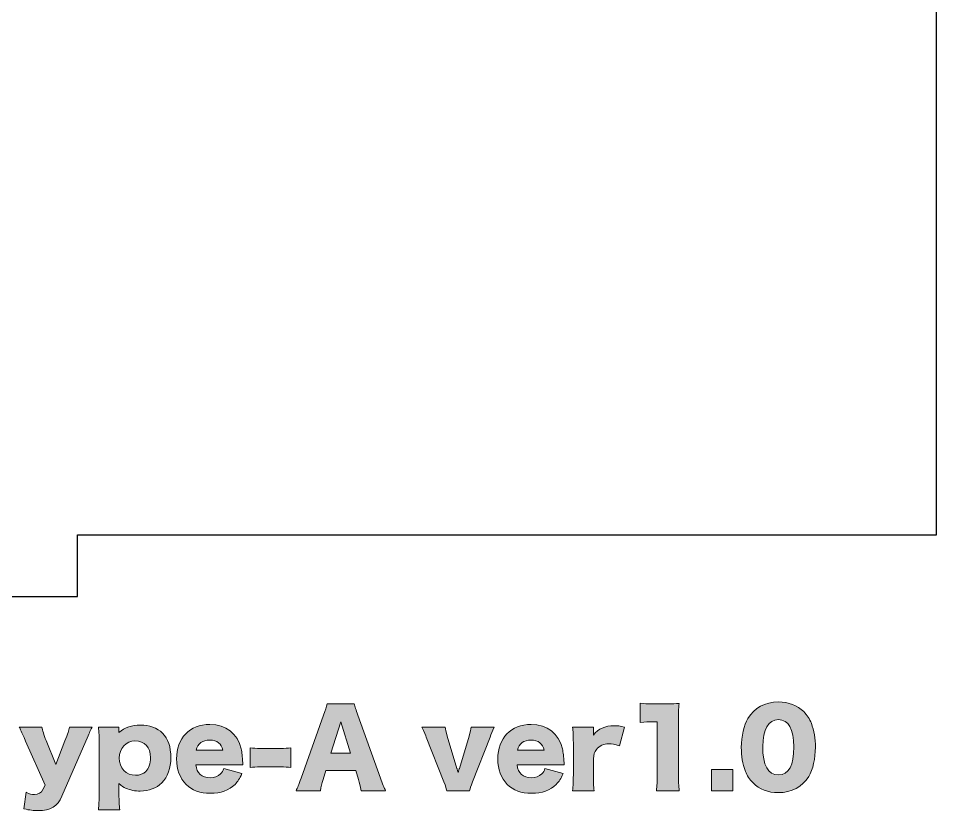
# Model space of a CAD drawing. Header units: millimetres. Extents: x 0 to 430, y 0 to 299.
# Drawn here: x 392.52 to 429.66, y 1.02 to 33.09 of the extents above; entities that cross this region are included whole.
import ezdxf

# ---------------------------------------------------------------- set-up
doc = ezdxf.new("R2010")
doc.units = ezdxf.units.MM
doc.header["$MEASUREMENT"] = 0
doc.layers.get('0').update_dxf_attribs({"lineweight": 0})

# ---------------------------------------------------------------- blocks, each defined once
blk = doc.blocks.new('Block_5')
at = {"true_color": 0x000000, "transparency": 33554687}
h = blk.add_hatch(color=18, dxfattribs=at)
h.dxf.hatch_style = 2
edge = h.paths.add_edge_path()
edge.add_spline(control_points=[(405.557, 4.619), (405.557, 4.619), (405.164, 3.35), (405.164, 3.35), (405.164, 3.35), (405.959, 3.35), (405.959, 3.35), (405.959, 3.35), (405.557, 4.619), (405.557, 4.619)], knot_values=[0, 0, 0, 0, 1, 1, 1, 2, 2, 2, 3, 3, 3, 3], degree=3, periodic=0)
edge = h.paths.add_edge_path()
edge.add_spline(control_points=[(406.382, 1.822), (406.348, 2.025), (406.323, 2.135), (406.281, 2.279), (406.281, 2.279), (406.167, 2.639), (406.167, 2.639), (406.167, 2.639), (404.96, 2.639), (404.96, 2.639), (404.96, 2.639), (404.846, 2.279), (404.846, 2.279), (404.791, 2.11), (404.762, 1.979), (404.741, 1.822), (404.741, 1.822), (403.751, 1.822), (403.751, 1.822), (403.814, 1.949), (403.852, 2.051), (403.953, 2.339), (403.953, 2.339), (404.867, 4.885), (404.867, 4.885), (404.944, 5.093), (404.982, 5.22), (405.003, 5.342), (405.003, 5.342), (406.107, 5.342), (406.107, 5.342), (406.137, 5.22), (406.167, 5.11), (406.251, 4.885), (406.251, 4.885), (407.169, 2.339), (407.169, 2.339), (407.25, 2.114), (407.317, 1.941), (407.372, 1.822), (407.372, 1.822), (406.382, 1.822), (406.382, 1.822)], knot_values=[0, 0, 0, 0, 1, 1, 1, 2, 2, 2, 3, 3, 3, 4, 4, 4, 5, 5, 5, 6, 6, 6, 7, 7, 7, 8, 8, 8, 9, 9, 9, 10, 10, 10, 11, 11, 11, 12, 12, 12, 13, 13, 13, 14, 14, 14, 14], degree=3, periodic=0)
h = blk.add_hatch(color=18, dxfattribs=at)
h.dxf.hatch_style = 2
edge = h.paths.add_edge_path()
edge.add_spline(control_points=[(417.678, 5.372), (417.83, 5.347), (417.94, 5.342), (418.185, 5.342), (418.185, 5.342), (418.723, 5.342), (418.723, 5.342), (419.023, 5.342), (419.078, 5.342), (419.248, 5.359), (419.226, 5.135), (419.218, 4.957), (419.218, 4.678), (419.218, 4.678), (419.218, 2.461), (419.218, 2.461), (419.218, 2.207), (419.226, 2.03), (419.252, 1.822), (419.252, 1.822), (418.329, 1.822), (418.329, 1.822), (418.355, 2.017), (418.363, 2.216), (418.363, 2.461), (418.363, 2.461), (418.363, 4.619), (418.363, 4.619), (418.363, 4.619), (418.194, 4.619), (418.194, 4.619), (418.029, 4.619), (417.864, 4.611), (417.678, 4.589), (417.678, 4.589), (417.678, 5.372), (417.678, 5.372)], knot_values=[0, 0, 0, 0, 1, 1, 1, 2, 2, 2, 3, 3, 3, 4, 4, 4, 5, 5, 5, 6, 6, 6, 7, 7, 7, 8, 8, 8, 9, 9, 9, 10, 10, 10, 11, 11, 11, 12, 12, 12, 12], degree=3, periodic=0)
h = blk.add_hatch(color=18, dxfattribs=at)
h.dxf.hatch_style = 2
edge = h.paths.add_edge_path()
edge.add_spline(control_points=[(422.63, 3.612), (422.63, 2.855), (422.846, 2.465), (423.265, 2.465), (423.679, 2.465), (423.891, 2.846), (423.891, 3.599), (423.891, 4.323), (423.671, 4.704), (423.261, 4.704), (422.863, 4.704), (422.63, 4.302), (422.63, 3.612)], knot_values=[0, 0, 0, 0, 1, 1, 1, 2, 2, 2, 3, 3, 3, 4, 4, 4, 4], degree=3, periodic=0)
edge = h.paths.add_edge_path()
edge.add_spline(control_points=[(422.237, 2.139), (422.097, 2.279), (421.991, 2.44), (421.928, 2.609), (421.818, 2.91), (421.763, 3.235), (421.763, 3.578), (421.763, 4.022), (421.869, 4.483), (422.03, 4.75), (422.288, 5.182), (422.727, 5.418), (423.261, 5.418), (423.671, 5.418), (424.031, 5.279), (424.289, 5.025), (424.428, 4.885), (424.534, 4.725), (424.597, 4.555), (424.708, 4.255), (424.762, 3.929), (424.762, 3.582), (424.762, 3.138), (424.657, 2.673), (424.496, 2.406), (424.242, 1.983), (423.798, 1.746), (423.261, 1.746), (422.846, 1.746), (422.495, 1.881), (422.237, 2.139)], knot_values=[0, 0, 0, 0, 1, 1, 1, 2, 2, 2, 3, 3, 3, 4, 4, 4, 5, 5, 5, 6, 6, 6, 7, 7, 7, 8, 8, 8, 9, 9, 9, 10, 10, 10, 10], degree=3, periodic=0)
h = blk.add_hatch(color=18, dxfattribs=at)
h.dxf.hatch_style = 2
edge = h.paths.add_edge_path()
edge.add_spline(control_points=[(397.675, 2.609), (397.793, 2.723), (397.861, 2.918), (397.861, 3.159), (397.861, 3.591), (397.632, 3.84), (397.234, 3.84), (396.883, 3.84), (396.596, 3.532), (396.596, 3.146), (396.596, 2.749), (396.879, 2.448), (397.26, 2.448), (397.421, 2.448), (397.565, 2.504), (397.675, 2.609)], knot_values=[0, 0, 0, 0, 1, 1, 1, 2, 2, 2, 3, 3, 3, 4, 4, 4, 5, 5, 5, 5], degree=3, periodic=0)
edge = h.paths.add_edge_path()
edge.add_spline(control_points=[(395.754, 1.056), (395.775, 1.238), (395.788, 1.45), (395.788, 1.674), (395.788, 1.674), (395.788, 3.739), (395.788, 3.739), (395.788, 4.014), (395.779, 4.188), (395.754, 4.403), (395.754, 4.403), (396.587, 4.403), (396.587, 4.403), (396.587, 4.403), (396.587, 4.259), (396.587, 4.259), (396.587, 4.234), (396.583, 4.2), (396.583, 4.179), (396.837, 4.39), (397.099, 4.479), (397.45, 4.479), (397.823, 4.479), (398.127, 4.369), (398.347, 4.153), (398.572, 3.929), (398.686, 3.595), (398.686, 3.168), (398.686, 2.736), (398.559, 2.385), (398.318, 2.144), (398.102, 1.928), (397.793, 1.809), (397.446, 1.809), (397.247, 1.809), (397.032, 1.852), (396.875, 1.92), (396.765, 1.966), (396.702, 2.013), (396.583, 2.114), (396.583, 2.076), (396.583, 2.021), (396.587, 1.962), (396.587, 1.962), (396.587, 1.67), (396.587, 1.67), (396.587, 1.433), (396.596, 1.238), (396.621, 1.056), (396.621, 1.056), (395.754, 1.056), (395.754, 1.056)], knot_values=[0, 0, 0, 0, 1, 1, 1, 2, 2, 2, 3, 3, 3, 4, 4, 4, 5, 5, 5, 6, 6, 6, 7, 7, 7, 8, 8, 8, 9, 9, 9, 10, 10, 10, 11, 11, 11, 12, 12, 12, 13, 13, 13, 14, 14, 14, 15, 15, 15, 16, 16, 16, 17, 17, 17, 17], degree=3, periodic=0)
h = blk.add_hatch(color=18, dxfattribs=at)
h.dxf.hatch_style = 2
edge = h.paths.add_edge_path()
edge.add_spline(control_points=[(400.794, 3.46), (400.735, 3.73), (400.553, 3.874), (400.261, 3.874), (399.961, 3.874), (399.779, 3.739), (399.707, 3.46), (399.707, 3.46), (400.794, 3.46), (400.794, 3.46)], knot_values=[0, 0, 0, 0, 1, 1, 1, 2, 2, 2, 3, 3, 3, 3], degree=3, periodic=0)
edge = h.paths.add_edge_path()
edge.add_spline(control_points=[(399.694, 2.876), (399.737, 2.533), (399.935, 2.351), (400.27, 2.351), (400.439, 2.351), (400.587, 2.406), (400.697, 2.508), (400.761, 2.567), (400.79, 2.613), (400.824, 2.723), (400.824, 2.723), (401.56, 2.516), (401.56, 2.516), (401.463, 2.296), (401.4, 2.199), (401.281, 2.08), (401.04, 1.843), (400.701, 1.721), (400.282, 1.721), (399.868, 1.721), (399.542, 1.839), (399.301, 2.08), (399.051, 2.334), (398.916, 2.694), (398.916, 3.113), (398.916, 3.95), (399.453, 4.505), (400.261, 4.505), (400.921, 4.505), (401.383, 4.145), (401.53, 3.515), (401.565, 3.379), (401.581, 3.202), (401.594, 2.96), (401.594, 2.943), (401.594, 2.918), (401.598, 2.876), (401.598, 2.876), (399.694, 2.876), (399.694, 2.876)], knot_values=[0, 0, 0, 0, 1, 1, 1, 2, 2, 2, 3, 3, 3, 4, 4, 4, 5, 5, 5, 6, 6, 6, 7, 7, 7, 8, 8, 8, 9, 9, 9, 10, 10, 10, 11, 11, 11, 12, 12, 12, 13, 13, 13, 13], degree=3, periodic=0)
h = blk.add_hatch(color=18, dxfattribs=at)
h.dxf.hatch_style = 2
edge = h.paths.add_edge_path()
edge.add_spline(control_points=[(413.791, 3.46), (413.732, 3.73), (413.549, 3.874), (413.258, 3.874), (412.957, 3.874), (412.775, 3.739), (412.703, 3.46), (412.703, 3.46), (413.791, 3.46), (413.791, 3.46)], knot_values=[0, 0, 0, 0, 1, 1, 1, 2, 2, 2, 3, 3, 3, 3], degree=3, periodic=0)
edge = h.paths.add_edge_path()
edge.add_spline(control_points=[(412.691, 2.876), (412.733, 2.533), (412.932, 2.351), (413.266, 2.351), (413.435, 2.351), (413.584, 2.406), (413.693, 2.508), (413.757, 2.567), (413.786, 2.613), (413.82, 2.723), (413.82, 2.723), (414.556, 2.516), (414.556, 2.516), (414.459, 2.296), (414.396, 2.199), (414.277, 2.08), (414.036, 1.843), (413.698, 1.721), (413.279, 1.721), (412.864, 1.721), (412.538, 1.839), (412.297, 2.08), (412.048, 2.334), (411.912, 2.694), (411.912, 3.113), (411.912, 3.95), (412.449, 4.505), (413.258, 4.505), (413.918, 4.505), (414.379, 4.145), (414.527, 3.515), (414.561, 3.379), (414.578, 3.202), (414.591, 2.96), (414.591, 2.943), (414.591, 2.918), (414.595, 2.876), (414.595, 2.876), (412.691, 2.876), (412.691, 2.876)], knot_values=[0, 0, 0, 0, 1, 1, 1, 2, 2, 2, 3, 3, 3, 4, 4, 4, 5, 5, 5, 6, 6, 6, 7, 7, 7, 8, 8, 8, 9, 9, 9, 10, 10, 10, 11, 11, 11, 12, 12, 12, 13, 13, 13, 13], degree=3, periodic=0)
h = blk.add_hatch(color=18, dxfattribs=at)
h.dxf.hatch_style = 2
edge = h.paths.add_edge_path()
edge.add_spline(control_points=[(392.807, 3.836), (392.625, 4.259), (392.608, 4.297), (392.553, 4.403), (392.553, 4.403), (393.471, 4.403), (393.471, 4.403), (393.492, 4.268), (393.548, 4.086), (393.636, 3.857), (393.636, 3.857), (394.026, 2.88), (394.026, 2.88), (394.026, 2.88), (394.402, 3.84), (394.402, 3.84), (394.521, 4.132), (394.559, 4.255), (394.584, 4.403), (394.584, 4.403), (395.502, 4.403), (395.502, 4.403), (395.397, 4.183), (395.397, 4.183), (395.248, 3.836), (395.248, 3.836), (394.28, 1.598), (394.28, 1.598), (394.11, 1.2), (393.806, 1.018), (393.323, 1.018), (393.137, 1.018), (392.976, 1.039), (392.744, 1.09), (392.744, 1.09), (392.837, 1.763), (392.837, 1.763), (392.976, 1.691), (393.057, 1.67), (393.167, 1.67), (393.327, 1.67), (393.446, 1.742), (393.51, 1.869), (393.51, 1.869), (393.598, 2.051), (393.598, 2.051), (393.598, 2.051), (392.807, 3.836), (392.807, 3.836)], knot_values=[0, 0, 0, 0, 1, 1, 1, 2, 2, 2, 3, 3, 3, 4, 4, 4, 5, 5, 5, 6, 6, 6, 7, 7, 7, 8, 8, 8, 9, 9, 9, 10, 10, 10, 11, 11, 11, 12, 12, 12, 13, 13, 13, 14, 14, 14, 15, 15, 15, 16, 16, 16, 16], degree=3, periodic=0)
h = blk.add_hatch(color=18, dxfattribs=at)
h.dxf.hatch_style = 2
edge = h.paths.add_edge_path()
edge.add_spline(control_points=[(409.782, 4.403), (409.791, 4.302), (409.812, 4.213), (409.863, 4.039), (409.863, 4.039), (410.256, 2.723), (410.256, 2.723), (410.26, 2.715), (410.265, 2.698), (410.273, 2.677), (410.286, 2.634), (410.286, 2.63), (410.307, 2.558), (410.32, 2.597), (410.324, 2.618), (410.328, 2.634), (410.332, 2.643), (410.337, 2.656), (410.341, 2.677), (410.349, 2.698), (410.353, 2.715), (410.358, 2.727), (410.358, 2.727), (410.751, 4.039), (410.751, 4.039), (410.798, 4.196), (410.823, 4.31), (410.832, 4.403), (410.832, 4.403), (411.771, 4.403), (411.771, 4.403), (411.686, 4.213), (411.653, 4.132), (411.597, 3.993), (411.597, 3.993), (410.887, 2.178), (410.887, 2.178), (410.815, 1.996), (410.794, 1.928), (410.772, 1.822), (410.772, 1.822), (409.846, 1.822), (409.846, 1.822), (409.825, 1.928), (409.804, 1.996), (409.732, 2.178), (409.732, 2.178), (409.021, 3.993), (409.021, 3.993), (408.995, 4.052), (408.936, 4.188), (408.843, 4.403), (408.843, 4.403), (409.782, 4.403), (409.782, 4.403)], knot_values=[0, 0, 0, 0, 1, 1, 1, 2, 2, 2, 3, 3, 3, 4, 4, 4, 5, 5, 5, 6, 6, 6, 7, 7, 7, 8, 8, 8, 9, 9, 9, 10, 10, 10, 11, 11, 11, 12, 12, 12, 13, 13, 13, 14, 14, 14, 15, 15, 15, 16, 16, 16, 17, 17, 17, 18, 18, 18, 18], degree=3, periodic=0)
h = blk.add_hatch(color=18, dxfattribs=at)
h.dxf.hatch_style = 2
edge = h.paths.add_edge_path()
edge.add_spline(control_points=[(416.838, 3.641), (416.644, 3.701), (416.538, 3.722), (416.407, 3.722), (416.191, 3.722), (416.026, 3.646), (415.903, 3.493), (415.823, 3.392), (415.794, 3.303), (415.777, 3.117), (415.777, 3.117), (415.777, 2.457), (415.777, 2.457), (415.777, 2.186), (415.785, 2.025), (415.81, 1.822), (415.81, 1.822), (414.935, 1.822), (414.935, 1.822), (414.96, 2.034), (414.968, 2.186), (414.968, 2.461), (414.968, 2.461), (414.968, 3.764), (414.968, 3.764), (414.968, 4.073), (414.96, 4.221), (414.935, 4.403), (414.935, 4.403), (415.777, 4.403), (415.777, 4.403), (415.777, 4.403), (415.777, 4.069), (415.777, 4.069), (415.984, 4.34), (416.238, 4.454), (416.623, 4.454), (416.758, 4.454), (416.843, 4.446), (417.042, 4.403), (417.042, 4.403), (416.838, 3.641), (416.838, 3.641)], knot_values=[0, 0, 0, 0, 1, 1, 1, 2, 2, 2, 3, 3, 3, 4, 4, 4, 5, 5, 5, 6, 6, 6, 7, 7, 7, 8, 8, 8, 9, 9, 9, 10, 10, 10, 11, 11, 11, 12, 12, 12, 13, 13, 13, 14, 14, 14, 14], degree=3, periodic=0)
h = blk.add_hatch(color=18, dxfattribs=at)
h.dxf.hatch_style = 2
edge = h.paths.add_edge_path()
edge.add_spline(control_points=[(401.888, 3.565), (402.019, 3.544), (402.137, 3.536), (402.298, 3.536), (402.298, 3.536), (403.136, 3.536), (403.136, 3.536), (403.296, 3.536), (403.415, 3.544), (403.546, 3.565), (403.546, 3.565), (403.546, 2.762), (403.546, 2.762), (403.406, 2.783), (403.292, 2.791), (403.136, 2.791), (403.136, 2.791), (402.298, 2.791), (402.298, 2.791), (402.141, 2.791), (402.027, 2.783), (401.888, 2.762), (401.888, 2.762), (401.888, 3.565), (401.888, 3.565)], knot_values=[0, 0, 0, 0, 1, 1, 1, 2, 2, 2, 3, 3, 3, 4, 4, 4, 5, 5, 5, 6, 6, 6, 7, 7, 7, 8, 8, 8, 8], degree=3, periodic=0)
h = blk.add_hatch(color=18, dxfattribs=at)
h.dxf.hatch_style = 2
edge = h.paths.add_edge_path()
edge.add_spline(control_points=[(421.415, 2.677), (421.415, 2.677), (421.415, 1.822), (421.415, 1.822), (421.415, 1.822), (420.561, 1.822), (420.561, 1.822), (420.561, 1.822), (420.561, 2.677), (420.561, 2.677), (420.561, 2.677), (421.415, 2.677), (421.415, 2.677)], knot_values=[0, 0, 0, 0, 1, 1, 1, 2, 2, 2, 3, 3, 3, 4, 4, 4, 4], degree=3, periodic=0)
for points, knots in [([(406.382, 1.822), (406.348, 2.025), (406.323, 2.135), (406.281, 2.279), (406.281, 2.279), (406.167, 2.639), (406.167, 2.639), (406.167, 2.639), (404.96, 2.639), (404.96, 2.639), (404.96, 2.639), (404.846, 2.279), (404.846, 2.279), (404.791, 2.11), (404.762, 1.979), (404.741, 1.822), (404.741, 1.822), (403.751, 1.822), (403.751, 1.822), (403.814, 1.949), (403.852, 2.051), (403.953, 2.339), (403.953, 2.339), (404.867, 4.885), (404.867, 4.885), (404.944, 5.093), (404.982, 5.22), (405.003, 5.342), (405.003, 5.342), (406.107, 5.342), (406.107, 5.342), (406.137, 5.22), (406.167, 5.11), (406.251, 4.885), (406.251, 4.885), (407.169, 2.339), (407.169, 2.339), (407.25, 2.114), (407.317, 1.941), (407.372, 1.822), (407.372, 1.822), (406.382, 1.822), (406.382, 1.822)], [0, 0, 0, 0, 1, 1, 1, 2, 2, 2, 3, 3, 3, 4, 4, 4, 5, 5, 5, 6, 6, 6, 7, 7, 7, 8, 8, 8, 9, 9, 9, 10, 10, 10, 11, 11, 11, 12, 12, 12, 13, 13, 13, 14, 14, 14, 14]), ([(417.678, 5.372), (417.83, 5.347), (417.94, 5.342), (418.185, 5.342), (418.185, 5.342), (418.723, 5.342), (418.723, 5.342), (419.023, 5.342), (419.078, 5.342), (419.248, 5.359), (419.226, 5.135), (419.218, 4.957), (419.218, 4.678), (419.218, 4.678), (419.218, 2.461), (419.218, 2.461), (419.218, 2.207), (419.226, 2.03), (419.252, 1.822), (419.252, 1.822), (418.329, 1.822), (418.329, 1.822), (418.355, 2.017), (418.363, 2.216), (418.363, 2.461), (418.363, 2.461), (418.363, 4.619), (418.363, 4.619), (418.363, 4.619), (418.194, 4.619), (418.194, 4.619), (418.029, 4.619), (417.864, 4.611), (417.678, 4.589), (417.678, 4.589), (417.678, 5.372), (417.678, 5.372)], [0, 0, 0, 0, 1, 1, 1, 2, 2, 2, 3, 3, 3, 4, 4, 4, 5, 5, 5, 6, 6, 6, 7, 7, 7, 8, 8, 8, 9, 9, 9, 10, 10, 10, 11, 11, 11, 12, 12, 12, 12]), ([(422.237, 2.139), (422.097, 2.279), (421.991, 2.44), (421.928, 2.609), (421.818, 2.91), (421.763, 3.235), (421.763, 3.578), (421.763, 4.022), (421.869, 4.483), (422.03, 4.75), (422.288, 5.182), (422.727, 5.418), (423.261, 5.418), (423.671, 5.418), (424.031, 5.279), (424.289, 5.025), (424.428, 4.885), (424.534, 4.725), (424.597, 4.555), (424.708, 4.255), (424.762, 3.929), (424.762, 3.582), (424.762, 3.138), (424.657, 2.673), (424.496, 2.406), (424.242, 1.983), (423.798, 1.746), (423.261, 1.746), (422.846, 1.746), (422.495, 1.881), (422.237, 2.139)], [0, 0, 0, 0, 1, 1, 1, 2, 2, 2, 3, 3, 3, 4, 4, 4, 5, 5, 5, 6, 6, 6, 7, 7, 7, 8, 8, 8, 9, 9, 9, 10, 10, 10, 10]), ([(395.754, 1.056), (395.775, 1.238), (395.788, 1.45), (395.788, 1.674), (395.788, 1.674), (395.788, 3.739), (395.788, 3.739), (395.788, 4.014), (395.779, 4.188), (395.754, 4.403), (395.754, 4.403), (396.587, 4.403), (396.587, 4.403), (396.587, 4.403), (396.587, 4.259), (396.587, 4.259), (396.587, 4.234), (396.583, 4.2), (396.583, 4.179), (396.837, 4.39), (397.099, 4.479), (397.45, 4.479), (397.823, 4.479), (398.127, 4.369), (398.347, 4.153), (398.572, 3.929), (398.686, 3.595), (398.686, 3.168), (398.686, 2.736), (398.559, 2.385), (398.318, 2.144), (398.102, 1.928), (397.793, 1.809), (397.446, 1.809), (397.247, 1.809), (397.032, 1.852), (396.875, 1.92), (396.765, 1.966), (396.702, 2.013), (396.583, 2.114), (396.583, 2.076), (396.583, 2.021), (396.587, 1.962), (396.587, 1.962), (396.587, 1.67), (396.587, 1.67), (396.587, 1.433), (396.596, 1.238), (396.621, 1.056), (396.621, 1.056), (395.754, 1.056), (395.754, 1.056)], [0, 0, 0, 0, 1, 1, 1, 2, 2, 2, 3, 3, 3, 4, 4, 4, 5, 5, 5, 6, 6, 6, 7, 7, 7, 8, 8, 8, 9, 9, 9, 10, 10, 10, 11, 11, 11, 12, 12, 12, 13, 13, 13, 14, 14, 14, 15, 15, 15, 16, 16, 16, 17, 17, 17, 17]), ([(399.694, 2.876), (399.737, 2.533), (399.935, 2.351), (400.27, 2.351), (400.439, 2.351), (400.587, 2.406), (400.697, 2.508), (400.761, 2.567), (400.79, 2.613), (400.824, 2.723), (400.824, 2.723), (401.56, 2.516), (401.56, 2.516), (401.463, 2.296), (401.4, 2.199), (401.281, 2.08), (401.04, 1.843), (400.701, 1.721), (400.282, 1.721), (399.868, 1.721), (399.542, 1.839), (399.301, 2.08), (399.051, 2.334), (398.916, 2.694), (398.916, 3.113), (398.916, 3.95), (399.453, 4.505), (400.261, 4.505), (400.921, 4.505), (401.383, 4.145), (401.53, 3.515), (401.565, 3.379), (401.581, 3.202), (401.594, 2.96), (401.594, 2.943), (401.594, 2.918), (401.598, 2.876), (401.598, 2.876), (399.694, 2.876), (399.694, 2.876)], [0, 0, 0, 0, 1, 1, 1, 2, 2, 2, 3, 3, 3, 4, 4, 4, 5, 5, 5, 6, 6, 6, 7, 7, 7, 8, 8, 8, 9, 9, 9, 10, 10, 10, 11, 11, 11, 12, 12, 12, 13, 13, 13, 13]), ([(405.557, 4.619), (405.557, 4.619), (405.164, 3.35), (405.164, 3.35), (405.164, 3.35), (405.959, 3.35), (405.959, 3.35), (405.959, 3.35), (405.557, 4.619), (405.557, 4.619)], [0, 0, 0, 0, 1, 1, 1, 2, 2, 2, 3, 3, 3, 3]), ([(412.691, 2.876), (412.733, 2.533), (412.932, 2.351), (413.266, 2.351), (413.435, 2.351), (413.584, 2.406), (413.693, 2.508), (413.757, 2.567), (413.786, 2.613), (413.82, 2.723), (413.82, 2.723), (414.556, 2.516), (414.556, 2.516), (414.459, 2.296), (414.396, 2.199), (414.277, 2.08), (414.036, 1.843), (413.698, 1.721), (413.279, 1.721), (412.864, 1.721), (412.538, 1.839), (412.297, 2.08), (412.048, 2.334), (411.912, 2.694), (411.912, 3.113), (411.912, 3.95), (412.449, 4.505), (413.258, 4.505), (413.918, 4.505), (414.379, 4.145), (414.527, 3.515), (414.561, 3.379), (414.578, 3.202), (414.591, 2.96), (414.591, 2.943), (414.591, 2.918), (414.595, 2.876), (414.595, 2.876), (412.691, 2.876), (412.691, 2.876)], [0, 0, 0, 0, 1, 1, 1, 2, 2, 2, 3, 3, 3, 4, 4, 4, 5, 5, 5, 6, 6, 6, 7, 7, 7, 8, 8, 8, 9, 9, 9, 10, 10, 10, 11, 11, 11, 12, 12, 12, 13, 13, 13, 13]), ([(422.63, 3.612), (422.63, 2.855), (422.846, 2.465), (423.265, 2.465), (423.679, 2.465), (423.891, 2.846), (423.891, 3.599), (423.891, 4.323), (423.671, 4.704), (423.261, 4.704), (422.863, 4.704), (422.63, 4.302), (422.63, 3.612)], [0, 0, 0, 0, 1, 1, 1, 2, 2, 2, 3, 3, 3, 4, 4, 4, 4]), ([(392.807, 3.836), (392.625, 4.259), (392.608, 4.297), (392.553, 4.403), (392.553, 4.403), (393.471, 4.403), (393.471, 4.403), (393.492, 4.268), (393.548, 4.086), (393.636, 3.857), (393.636, 3.857), (394.026, 2.88), (394.026, 2.88), (394.026, 2.88), (394.402, 3.84), (394.402, 3.84), (394.521, 4.132), (394.559, 4.255), (394.584, 4.403), (394.584, 4.403), (395.502, 4.403), (395.502, 4.403), (395.397, 4.183), (395.397, 4.183), (395.248, 3.836), (395.248, 3.836), (394.28, 1.598), (394.28, 1.598), (394.11, 1.2), (393.806, 1.018), (393.323, 1.018), (393.137, 1.018), (392.976, 1.039), (392.744, 1.09), (392.744, 1.09), (392.837, 1.763), (392.837, 1.763), (392.976, 1.691), (393.057, 1.67), (393.167, 1.67), (393.327, 1.67), (393.446, 1.742), (393.51, 1.869), (393.51, 1.869), (393.598, 2.051), (393.598, 2.051), (393.598, 2.051), (392.807, 3.836), (392.807, 3.836)], [0, 0, 0, 0, 1, 1, 1, 2, 2, 2, 3, 3, 3, 4, 4, 4, 5, 5, 5, 6, 6, 6, 7, 7, 7, 8, 8, 8, 9, 9, 9, 10, 10, 10, 11, 11, 11, 12, 12, 12, 13, 13, 13, 14, 14, 14, 15, 15, 15, 16, 16, 16, 16]), ([(409.782, 4.403), (409.791, 4.302), (409.812, 4.213), (409.863, 4.039), (409.863, 4.039), (410.256, 2.723), (410.256, 2.723), (410.26, 2.715), (410.265, 2.698), (410.273, 2.677), (410.286, 2.634), (410.286, 2.63), (410.307, 2.558), (410.32, 2.597), (410.324, 2.618), (410.328, 2.634), (410.332, 2.643), (410.337, 2.656), (410.341, 2.677), (410.349, 2.698), (410.353, 2.715), (410.358, 2.727), (410.358, 2.727), (410.751, 4.039), (410.751, 4.039), (410.798, 4.196), (410.823, 4.31), (410.832, 4.403), (410.832, 4.403), (411.771, 4.403), (411.771, 4.403), (411.686, 4.213), (411.653, 4.132), (411.597, 3.993), (411.597, 3.993), (410.887, 2.178), (410.887, 2.178), (410.815, 1.996), (410.794, 1.928), (410.772, 1.822), (410.772, 1.822), (409.846, 1.822), (409.846, 1.822), (409.825, 1.928), (409.804, 1.996), (409.732, 2.178), (409.732, 2.178), (409.021, 3.993), (409.021, 3.993), (408.995, 4.052), (408.936, 4.188), (408.843, 4.403), (408.843, 4.403), (409.782, 4.403), (409.782, 4.403)], [0, 0, 0, 0, 1, 1, 1, 2, 2, 2, 3, 3, 3, 4, 4, 4, 5, 5, 5, 6, 6, 6, 7, 7, 7, 8, 8, 8, 9, 9, 9, 10, 10, 10, 11, 11, 11, 12, 12, 12, 13, 13, 13, 14, 14, 14, 15, 15, 15, 16, 16, 16, 17, 17, 17, 18, 18, 18, 18]), ([(416.838, 3.641), (416.644, 3.701), (416.538, 3.722), (416.407, 3.722), (416.191, 3.722), (416.026, 3.646), (415.903, 3.493), (415.823, 3.392), (415.794, 3.303), (415.777, 3.117), (415.777, 3.117), (415.777, 2.457), (415.777, 2.457), (415.777, 2.186), (415.785, 2.025), (415.81, 1.822), (415.81, 1.822), (414.935, 1.822), (414.935, 1.822), (414.96, 2.034), (414.968, 2.186), (414.968, 2.461), (414.968, 2.461), (414.968, 3.764), (414.968, 3.764), (414.968, 4.073), (414.96, 4.221), (414.935, 4.403), (414.935, 4.403), (415.777, 4.403), (415.777, 4.403), (415.777, 4.403), (415.777, 4.069), (415.777, 4.069), (415.984, 4.34), (416.238, 4.454), (416.623, 4.454), (416.758, 4.454), (416.843, 4.446), (417.042, 4.403), (417.042, 4.403), (416.838, 3.641), (416.838, 3.641)], [0, 0, 0, 0, 1, 1, 1, 2, 2, 2, 3, 3, 3, 4, 4, 4, 5, 5, 5, 6, 6, 6, 7, 7, 7, 8, 8, 8, 9, 9, 9, 10, 10, 10, 11, 11, 11, 12, 12, 12, 13, 13, 13, 14, 14, 14, 14]), ([(397.675, 2.609), (397.793, 2.723), (397.861, 2.918), (397.861, 3.159), (397.861, 3.591), (397.632, 3.84), (397.234, 3.84), (396.883, 3.84), (396.596, 3.532), (396.596, 3.146), (396.596, 2.749), (396.879, 2.448), (397.26, 2.448), (397.421, 2.448), (397.565, 2.504), (397.675, 2.609)], [0, 0, 0, 0, 1, 1, 1, 2, 2, 2, 3, 3, 3, 4, 4, 4, 5, 5, 5, 5]), ([(400.794, 3.46), (400.735, 3.73), (400.553, 3.874), (400.261, 3.874), (399.961, 3.874), (399.779, 3.739), (399.707, 3.46), (399.707, 3.46), (400.794, 3.46), (400.794, 3.46)], [0, 0, 0, 0, 1, 1, 1, 2, 2, 2, 3, 3, 3, 3]), ([(413.791, 3.46), (413.732, 3.73), (413.549, 3.874), (413.258, 3.874), (412.957, 3.874), (412.775, 3.739), (412.703, 3.46), (412.703, 3.46), (413.791, 3.46), (413.791, 3.46)], [0, 0, 0, 0, 1, 1, 1, 2, 2, 2, 3, 3, 3, 3]), ([(401.888, 3.565), (402.019, 3.544), (402.137, 3.536), (402.298, 3.536), (402.298, 3.536), (403.136, 3.536), (403.136, 3.536), (403.296, 3.536), (403.415, 3.544), (403.546, 3.565), (403.546, 3.565), (403.546, 2.762), (403.546, 2.762), (403.406, 2.783), (403.292, 2.791), (403.136, 2.791), (403.136, 2.791), (402.298, 2.791), (402.298, 2.791), (402.141, 2.791), (402.027, 2.783), (401.888, 2.762), (401.888, 2.762), (401.888, 3.565), (401.888, 3.565)], [0, 0, 0, 0, 1, 1, 1, 2, 2, 2, 3, 3, 3, 4, 4, 4, 5, 5, 5, 6, 6, 6, 7, 7, 7, 8, 8, 8, 8]), ([(421.415, 2.677), (421.415, 2.677), (421.415, 1.822), (421.415, 1.822), (421.415, 1.822), (420.561, 1.822), (420.561, 1.822), (420.561, 1.822), (420.561, 2.677), (420.561, 2.677), (420.561, 2.677), (421.415, 2.677), (421.415, 2.677)], [0, 0, 0, 0, 1, 1, 1, 2, 2, 2, 3, 3, 3, 4, 4, 4, 4])]:
    blk.add_open_spline(points, degree=3, knots=knots)

msp = doc.modelspace()

# ---------------------------------------------------------------- linework, layer by layer
at = {"color": 1, "lineweight": 25, "true_color": 0xff0000}
msp.add_lwpolyline([(394.91, 9.684), (394.91, 12.184), (429.665, 12.184), (429.665, 150.939), (290.377, 150.939), (288.11, 148.671), (182.463, 43.025), (219.25, 6.237), (219.25, 12.184), (251.037, 12.184), (251.037, 9.684), (291.187, 9.684), (291.187, 12.184), (354.76, 12.184), (354.76, 9.684)], close=True, dxfattribs=at)

# ---------------------------------------------------------------- block references
msp.add_blockref('Block_5', (0, 0))

doc.saveas('drawing.dxf')
